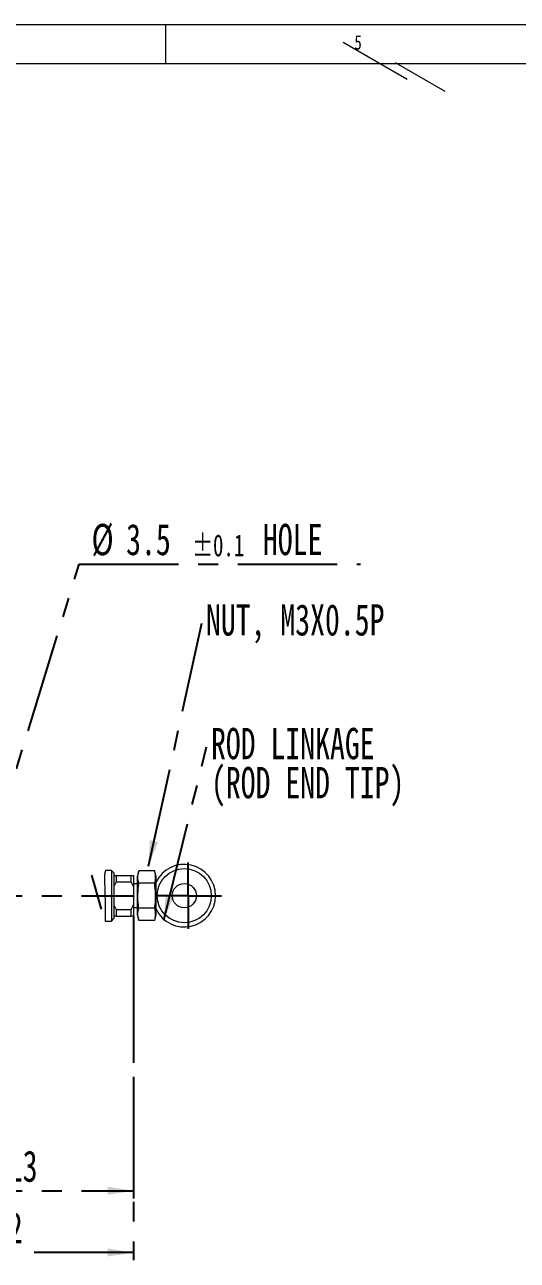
# Model space of a CAD drawing. Header units: millimetres. Extents: x 5 to 415, y 5 to 292.
# Drawn here: x 192 to 255, y 133.9 to 292 of the extents above; entities that cross this region are included whole.
import ezdxf

# ---------------------------------------------------------------- set-up
doc = ezdxf.new("R2010")
doc.units = ezdxf.units.MM
doc.linetypes.add('CENTERX2', pattern=[20.32, 12.7, -2.54, 2.54, -2.54])
doc.layers.add('CENTER_LINE', color=7, linetype='CENTERX2')
doc.styles.add('SLDTEXTSTYLE0', font='TXT', dxfattribs={"width": 0.7})
doc.styles.add('SLDTEXTSTYLE3', font='TXT', dxfattribs={"width": 0.75})
doc.dimstyles.new('SLDDIMSTYLE0', dxfattribs={"dimtxt": 4, "dimasz": 3.302, "dimexe": 0, "dimexo": 0.0625, "dimgap": 1, "dimtad": 1, "dimrnd": 1e-09, "dimzin": 12, "dimdsep": 46, "dimtxsty": 'SLDTEXTSTYLE0', "dimsah": 1, "dimcen": 0.09, "dimadec": 0, "dimazin": 3, "dimtfac": 1, "dimtofl": 0, "dimtmove": 0, "dimatfit": 3, "dimfxl": 1, "dimfrac": 2, "dimtolj": 1, "dimtzin": 12, "dimarcsym": 0})
doc.dimstyles.new('SLDDIMSTYLE2', dxfattribs={"dimtxt": 4, "dimasz": 3.302, "dimexe": 0, "dimexo": 0.0625, "dimgap": 1, "dimtad": 0, "dimtih": 1, "dimtoh": 1, "dimrnd": 1e-09, "dimzin": 12, "dimdsep": 46, "dimtxsty": 'SLDTEXTSTYLE0', "dimsah": 1, "dimcen": 0, "dimadec": 0, "dimazin": 3, "dimtol": 1, "dimtp": 0.1, "dimtm": 0.1, "dimtfac": 1, "dimtmove": 0, "dimatfit": 3, "dimfxl": 1, "dimfrac": 2, "dimtolj": 1, "dimarcsym": 0})
doc.dimstyles.new('SLDDIMSTYLE5', dxfattribs={"dimtxt": 0.18, "dimasz": 3.302, "dimexe": 0, "dimexo": 0.0625, "dimgap": 0, "dimtad": 0, "dimtih": 1, "dimtoh": 1, "dimdec": 0, "dimrnd": 1e-09, "dimzin": 0, "dimdsep": 46, "dimtxsty": 'Standard', "dimsah": 1, "dimcen": 0.09, "dimadec": 0, "dimazin": 0, "dimtfac": 3.302, "dimtdec": 0, "dimtofl": 0, "dimtmove": 0, "dimatfit": 3, "dimfxl": 1, "dimfrac": 2, "dimtolj": 1, "dimtzin": 0, "dimarcsym": 0})

# ---------------------------------------------------------------- blocks, each defined once
blk = doc.blocks.new('_D')
at = {"layer": 'CENTER_LINE'}
for p, q in [((178.92, 176.94), (178.92, 141.77)), ((205.88, 172.62), (205.88, 141.77)), ((178.92, 142.77), (205.88, 142.77))]:
    blk.add_line(p, q, dxfattribs=at)
for points in [[(178.92, 142.77), (182.22, 142.27), (182.22, 143.28)], [(205.88, 142.77), (202.58, 143.28), (202.58, 142.27)]]:
    blk.add_solid(points, dxfattribs=at)
at = {"layer": 'CENTER_LINE', "insert": (189.79, 147.93), "char_height": 4, "attachment_point": 1, "style": 'SLDTEXTSTYLE0'}
blk.add_mtext('L3', dxfattribs=at)
blk = doc.blocks.new('_D_1')
at = {"layer": 'CENTER_LINE'}
for p, q in [((205.88, 176.94), (205.88, 133.88)), ((175.12, 172.11), (175.12, 133.88)), ((205.88, 134.88), (175.12, 134.88))]:
    blk.add_line(p, q, dxfattribs=at)
for points in [[(175.12, 134.88), (178.42, 134.37), (178.42, 135.39)], [(205.88, 134.88), (202.58, 135.39), (202.58, 134.37)]]:
    blk.add_solid(points, dxfattribs=at)
at = {"layer": 'CENTER_LINE', "insert": (187.89, 140.04), "char_height": 4, "attachment_point": 1, "style": 'SLDTEXTSTYLE0'}
blk.add_mtext('L2', dxfattribs=at)
blk = doc.blocks.new('_D_4')
at = {"layer": 'CENTER_LINE'}
for p, q in [((186.43, 182.21), (198.93, 222.96)), ((198.93, 222.96), (234.95, 222.96)), ((185.41, 178.87), (186.43, 182.21)), ((185.41, 178.87), (183.55, 172.8))]:
    blk.add_line(p, q, dxfattribs=at)
for points in [[(186.43, 182.21), (187.89, 185.22), (186.92, 185.52)], [(185.41, 178.87), (183.95, 175.86), (184.93, 175.56)]]:
    blk.add_solid(points, dxfattribs=at)
at = {"layer": 'CENTER_LINE', "attachment_point": 1, "style": 'SLDTEXTSTYLE0'}
for s, insert, char_height in [('%%c', (200.51, 228.12), 4), ('3.5', (204.94, 228.12), 4), ('HOLE', (222.46, 228.12), 4), ('±0.1', (213.4, 226.77), 2.8)]:
    blk.add_mtext(s, dxfattribs=dict(at, insert=insert, char_height=char_height))
blk = doc.blocks.new('SW_NOTE_0_8')
at = {"layer": 'CENTER_LINE', "color": 0, "char_height": 4, "attachment_point": 1, "style": 'SLDTEXTSTYLE0'}
for s, insert in [('ROD LINKAGE', (0.57, 2.43)), ('(ROD END TIP)', (0.57, -2.57))]:
    blk.add_mtext(s, dxfattribs=dict(at, insert=insert))
blk = doc.blocks.new('SW_NOTE_0_9')
at = {"layer": 'CENTER_LINE', "color": 0, "insert": (0.51, 2.41), "char_height": 4, "attachment_point": 1, "style": 'SLDTEXTSTYLE0'}
blk.add_mtext('NUT, M3X0.5P', dxfattribs=at)
blk = doc.blocks.new('SW_CENTERMARKSYMBOL_6')
at = {"layer": 'CENTER_LINE', "color": 0}
for p, q in [((0, 2.5), (0, 4.25)), ((0, 0), (0, 2.5)), ((-2.5, 0), (-4.25, 0)), ((0, 0), (-2.5, 0)), ((0, 0), (0, -2.5)), ((0, 0), (2.5, 0)), ((2.5, 0), (4.25, 0)), ((0, -2.5), (0, -4.25))]:
    blk.add_line(p, q, dxfattribs=at)

msp = doc.modelspace()

# ---------------------------------------------------------------- linework, layer by layer
at = {"color": 7, "linetype": 'Continuous', "lineweight": 18}
for p, q in [((415, 292), (5, 292)), ((210, 292), (210, 287)), ((410.25, 287), (10, 287)), ((203.08, 183.78), (202.308, 183.78)), ((203.38, 183.48), (203.08, 183.78)), ((203.08, 183.78), (203.08, 183.332)), ((203.38, 183.48), (203.38, 183.074)), ((206.561, 183.715), (206.38, 183.04)), ((208.599, 183.715), (206.561, 183.715)), ((208.78, 183.04), (208.599, 183.715)), ((203.08, 183.332), (203.08, 177.3)), ((203.38, 183.14), (203.68, 183.14)), ((203.38, 183.074), (203.38, 177.6)), ((203.68, 182.318), (203.38, 181.707)), ((203.68, 183.14), (203.68, 182.318)), ((203.68, 183.14), (205.58, 183.14)), ((203.68, 182.318), (205.58, 182.318)), ((205.58, 182.318), (205.58, 183.14)), ((205.58, 183.14), (205.88, 183.14)), ((205.88, 181.707), (205.58, 182.318)), ((205.88, 183.14), (205.88, 181.707)), ((206.38, 182.04), (205.88, 182.04)), ((206.38, 180.54), (206.38, 183.04)), ((208.599, 182.127), (206.561, 182.127)), ((208.78, 180.54), (208.78, 183.04)), ((205.88, 181.707), (205.88, 179.372)), ((206.38, 178.04), (206.38, 180.54)), ((208.78, 178.04), (208.78, 180.54)), ((203.38, 179.372), (203.68, 178.761)), ((203.68, 178.761), (205.58, 178.761)), ((203.68, 178.761), (203.68, 177.94)), ((205.58, 178.761), (205.88, 179.372)), ((205.58, 177.94), (205.58, 178.761)), ((205.88, 179.372), (205.88, 177.94)), ((205.88, 179.04), (206.38, 179.04)), ((208.599, 178.952), (206.561, 178.952)), ((202.238, 177.3), (203.08, 177.3)), ((203.08, 177.3), (203.38, 177.6)), ((203.68, 177.94), (203.38, 177.94)), ((203.68, 177.94), (205.58, 177.94)), ((205.88, 177.94), (205.58, 177.94)), ((206.38, 178.04), (206.561, 177.364)), ((208.599, 177.364), (206.561, 177.364)), ((208.599, 177.364), (208.78, 178.04))]:
    msp.add_line(p, q, dxfattribs=at)
at = {"color": 7, "linetype": 'Continuous', "lineweight": 18, "flags": 128}
msp.add_lwpolyline([(202.308, 183.78), (202.299, 183.753), (202.29, 183.726), (202.282, 183.699), (202.274, 183.672), (202.266, 183.645), (202.258, 183.618), (202.251, 183.591), (202.245, 183.566), (202.239, 183.541), (202.233, 183.516), (202.228, 183.491), (202.222, 183.465), (202.217, 183.44), (202.213, 183.415), (202.208, 183.39), (202.204, 183.364), (202.2, 183.339), (202.197, 183.313), (202.193, 183.288), (202.19, 183.258), (202.187, 183.228), (202.184, 183.198), (202.181, 183.168), (202.179, 183.137), (202.177, 183.106), (202.175, 183.075), (202.173, 183.044), (202.172, 183.014), (202.171, 182.983), (202.17, 182.953), (202.17, 182.922), (202.169, 182.892), (202.169, 182.848), (202.169, 182.805), (202.17, 182.761), (202.17, 182.717), (202.171, 182.674), (202.173, 182.612), (202.174, 182.549), (202.176, 182.487), (202.178, 182.425), (202.18, 182.363), (202.182, 182.301), (202.184, 182.239), (202.185, 182.177), (202.191, 181.982), (202.196, 181.787), (202.202, 181.585), (202.207, 181.384), (202.213, 181.183), (202.218, 180.982), (202.223, 180.781), (202.228, 180.581), (202.232, 180.381), (202.237, 180.198), (202.241, 180.015), (202.245, 179.832), (202.25, 179.65), (202.254, 179.468), (202.258, 179.287), (202.26, 179.2), (202.262, 179.113), (202.264, 179.026), (202.266, 178.939), (202.267, 178.851), (202.269, 178.764), (202.27, 178.677), (202.27, 178.616), (202.271, 178.556), (202.271, 178.496), (202.271, 178.435), (202.27, 178.374), (202.27, 178.313), (202.269, 178.252), (202.268, 178.191), (202.267, 178.136), (202.266, 178.081), (202.264, 178.025), (202.262, 177.97), (202.26, 177.914), (202.258, 177.859), (202.256, 177.804), (202.253, 177.748), (202.25, 177.693), (202.248, 177.648), (202.246, 177.604), (202.244, 177.56), (202.242, 177.515), (202.24, 177.471), (202.239, 177.437), (202.239, 177.402), (202.238, 177.368), (202.238, 177.334), (202.238, 177.3)], dxfattribs=at)
at = {"color": 7, "linetype": 'Continuous', "lineweight": 18}
for radius in [3.464, 1.55]:
    msp.add_circle((212.38, 180.54), radius, dxfattribs=at)
msp.add_arc((212.38, 180.54), 4, 205.84193, 154.15807, dxfattribs=at)
for points, knots in [([(206.561, 182.127), (206.529, 182.257), (206.467, 182.515), (206.437, 182.915), (206.466, 183.319), (206.529, 183.582), (206.561, 183.715)], [0, 0, 0, 0, 0.2488803, 0.4952616, 0.7452163, 1, 1, 1, 1]), ([(208.599, 182.127), (208.63, 182.257), (208.692, 182.515), (208.722, 182.915), (208.694, 183.319), (208.63, 183.582), (208.599, 183.715)], [0, 0, 0, 0, 0.2488799, 0.4952616, 0.7452167, 1, 1, 1, 1]), ([(206.561, 178.952), (206.544, 179.086), (206.47, 179.675), (206.411, 180.74), (206.51, 181.662), (206.561, 182.127)], [0, 0, 0, 0, 0.1269713, 0.5600769, 1, 1, 1, 1]), ([(208.599, 178.952), (208.615, 179.086), (208.69, 179.675), (208.748, 180.74), (208.649, 181.662), (208.599, 182.127)], [0, 0, 0, 0, 0.1269713, 0.5600769, 1, 1, 1, 1]), ([(206.561, 177.364), (206.506, 177.625), (206.423, 178.018), (206.466, 178.556), (206.529, 178.819), (206.561, 178.952)], [0, 0, 0, 0, 0.4947246, 0.7449454, 1, 1, 1, 1]), ([(208.599, 177.364), (208.653, 177.625), (208.736, 178.018), (208.693, 178.556), (208.63, 178.819), (208.599, 178.952)], [0, 0, 0, 0, 0.4947248, 0.7449458, 1, 1, 1, 1])]:
    msp.add_open_spline(points, degree=3, knots=knots, dxfattribs=at)
at = {"layer": 'CENTER_LINE', "linetype": 'CENTERX2', "lineweight": 18}
for p, q in [((232.726, 289.759), (240.906, 285.036)), ((239.403, 287.162), (245.764, 283.49))]:
    msp.add_line(p, q, dxfattribs=at)
at = {"layer": 'CENTER_LINE'}
for p, q in [((200.516, 183.158), (201.761, 178.8)), ((178.921, 180.54), (205.921, 180.54)), ((205.88, 180.54), (205.88, 180.421)), ((205.88, 177.94), (205.88, 173.616))]:
    msp.add_line(p, q, dxfattribs=at)

# ---------------------------------------------------------------- block references
for name, p in [('SW_NOTE_0_9', (214.652, 215.43)), ('SW_NOTE_0_8', (215.234, 199.579)), ('SW_CENTERMARKSYMBOL_6', (212.88, 180.54))]:
    msp.add_blockref(name, p, dxfattribs=at)

# ---------------------------------------------------------------- texts
at = {"color": 7, "linetype": 'Continuous', "lineweight": 0, "insert": (234.167, 290.668), "char_height": 1.852, "attachment_point": 1, "style": 'SLDTEXTSTYLE3'}
msp.add_mtext('5', dxfattribs=at)

# ---------------------------------------------------------------- dimensions: what is measured, and where the dimension line sits
at = {"layer": 'CENTER_LINE'}
dim = msp.add_diameter_dim_2p(p1=(186.434, 182.213), p2=(185.408, 178.866), text='<> HOLE', dimstyle='SLDDIMSTYLE2', dxfattribs=at)
dim.commit()
dim.dimension.update_dxf_attribs({"geometry": '_D_4', "text_midpoint": (217.731, 225.792), "dimtype": 163})
for base, p1, p2, picture, middle in [((175.121, 134.882), (205.88, 177.94), (175.121, 173.11), '_D_1', (190.5, 134.882)), ((205.88, 142.773), (178.921, 177.94), (205.88, 173.616), '_D', (192.4, 142.773))]:
    dim = msp.add_linear_dim(base=base, p1=p1, p2=p2, dimstyle='SLDDIMSTYLE0', dxfattribs=at)
    dim.commit()
    dim.dimension.update_dxf_attribs({"geometry": picture, "text_midpoint": middle, "dimtype": 160})

# ---------------------------------------------------------------- leaders
for points in [[(207.796, 184.3), (214.652, 215.43)], [(209.754, 177.399), (215.234, 199.579)]]:
    msp.add_leader(points, dimstyle='SLDDIMSTYLE5', dxfattribs=at)

doc.saveas('drawing.dxf')
